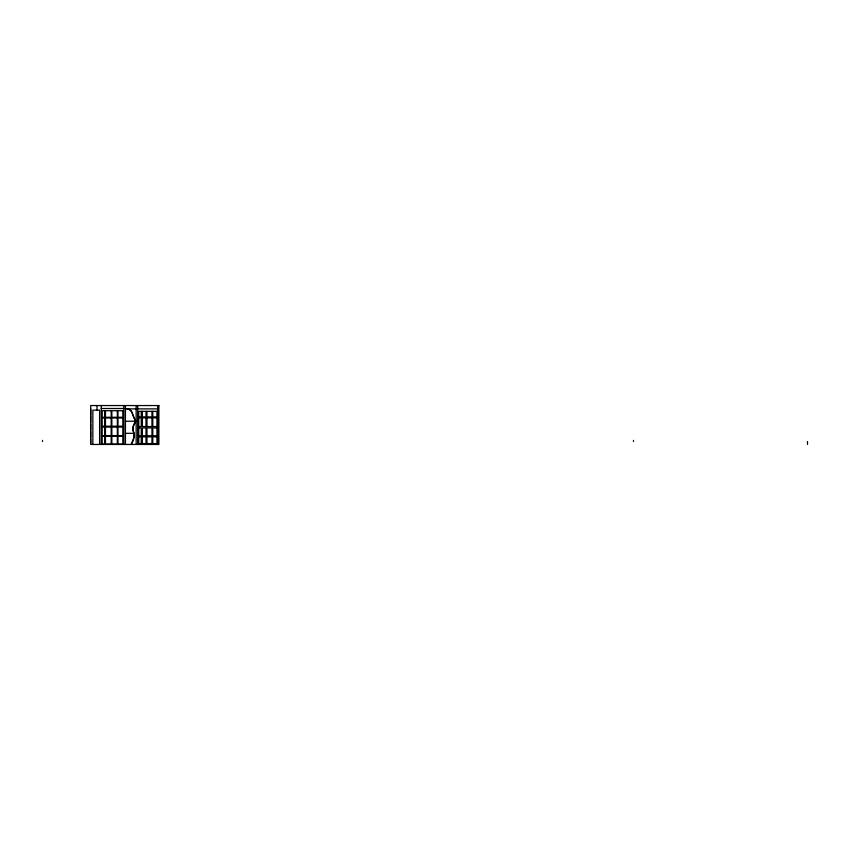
<?xml version="1.0" encoding="UTF-8"?>
<svg xmlns="http://www.w3.org/2000/svg" width="850" height="850" viewBox="0 0 850 850"><rect width="100%" height="100%" fill="white"/><g stroke="black" fill="none" stroke-linecap="round" stroke-linejoin="round"><path stroke-width="1.27" d="M101.256 408.51L123.856 408.51M90.716 408.882L90.716 415.151M125.418 408.882L136.159 408.882M137.657 408.882L157.664 408.882M90.716 416.192L90.716 422.524M138.773 416.893L141.259 416.893L141.259 411.358M156.931 416.893L152.788 416.893L152.788 411.358M138.773 417.86L141.259 417.86L141.259 426.551L138.773 426.551M156.931 417.86L152.788 417.86L152.788 426.551L156.931 426.551M125.449 421.228L135.787 421.228A11.273 11.273 0 0 0 133.96 433.309A15.396 15.396 0 0 1 131.166 444.454L133.992 437.219A10.944 7.735 -90 0 0 133.96 433.309L133.067 430.217A8.011 5.663 -90 0 1 133.089 426.998L135.787 421.228A44.083 44.083 0 0 1 132.079 412.622L130.167 409.923L127.011 408.882A5.312 5.312 0 0 1 132.079 412.622M90.716 423.874L90.716 430.026M138.773 427.943L141.259 427.943L141.259 435.763L138.773 435.763M156.931 427.943L152.788 427.943L152.788 435.763M90.716 431.428L90.716 437.389M125.449 433.309L133.96 433.309M156.931 435.763L142.386 435.763L142.386 427.943L145.998 427.943L145.998 435.763M138.773 436.868L141.259 436.868L141.259 443.594M156.931 436.868L152.788 436.868L152.788 443.594M90.716 438.781L90.716 443.339M807.5 441.49L807.5 444.454M633.484 440.374L633.484 441.49M157.664 405.546L157.664 444.082L137.657 444.082L137.657 405.546M151.959 411.358L151.959 416.893L146.976 416.893L146.976 411.358M151.959 435.763L151.959 427.943L146.976 427.943L146.976 435.763M151.959 443.594L151.959 436.868L146.976 436.868L146.976 443.594M146.976 417.86L146.976 426.551M145.998 411.358L145.998 416.893L142.386 416.893L142.386 411.358M145.998 417.86L145.998 426.551M145.998 443.594L145.998 436.868L142.386 436.868L142.386 443.594M136.159 405.546L136.159 444.454M125.418 405.546L125.449 444.454M123.856 405.546L123.856 444.082L117.98 444.082L117.98 436.358L122.825 436.358L122.825 444.082M102.191 444.082L102.191 436.358L104.677 436.358L104.677 444.082L101.256 444.082L101.256 405.546M99.609 444.454L99.609 410.146L92.852 410.146L92.852 444.454M97.006 405.546L97.006 410.146M42.5 440.374L42.5 441.49M135.798 421.207A38.909 27.508 -90 0 1 132.069 412.632M158.886 405.546L90.716 405.546L90.716 444.454L158.886 444.454L158.886 405.546M104.677 410.699L102.191 410.699L102.191 417.276L104.677 417.276L104.677 410.699M111.18 410.699L105.474 410.699L105.474 417.276L111.18 417.276L111.18 410.699M117.343 410.699L111.849 410.699L111.849 417.276L117.343 417.276L117.343 410.699M122.825 410.699L117.98 410.699L117.98 417.276L122.825 417.276L122.825 410.699M156.931 411.358L138.773 411.358L138.773 443.594L156.931 443.594L156.931 411.358M151.959 417.86L142.386 417.86L142.386 426.551L151.959 426.551L151.959 417.86M104.677 417.998L102.191 417.998L102.191 426.179L104.677 426.179L104.677 417.998M111.18 417.998L105.474 417.998L105.474 426.179L111.18 426.179L111.18 417.998M117.343 417.998L111.849 417.998L111.849 426.179L117.343 426.179L117.343 417.998M122.825 417.998L117.98 417.998L117.98 426.179L122.825 426.179L122.825 417.998M104.677 427.093L102.191 427.093L102.191 435.582L104.677 435.582L104.677 427.093M111.18 427.093L105.474 427.093L105.474 435.582L111.18 435.582L111.18 427.093M117.343 427.093L111.849 427.093L111.849 435.582L117.343 435.582L117.343 427.093M122.825 427.093L117.98 427.093L117.98 435.582L122.825 435.582L122.825 427.093M111.18 436.358L105.474 436.358L105.474 444.082L111.18 444.082L111.18 436.358M117.343 436.358L111.849 436.358L111.849 444.082L117.343 444.082L117.343 436.358"/></g></svg>
